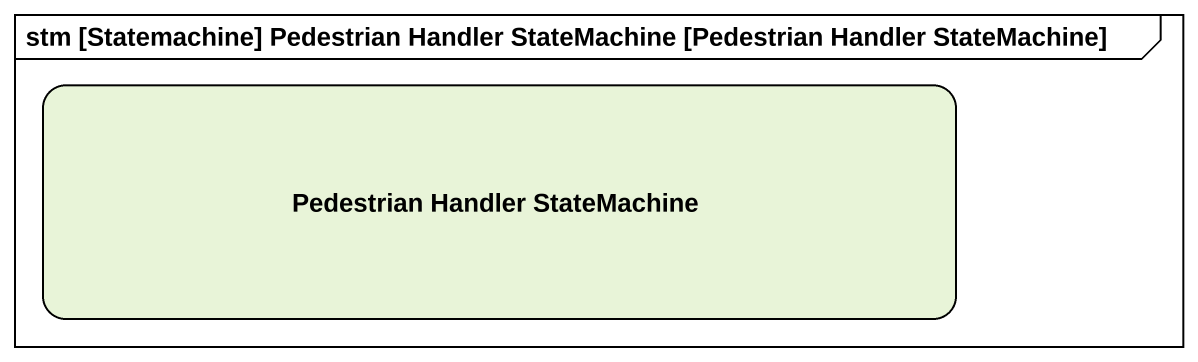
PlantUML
@startuml
mainframe stm [Statemachine] Pedestrian Handler StateMachine [Pedestrian Handler StateMachine]
hide empty description
state "Pedestrian Handler StateMachine" as Pedestrian_Handler
@enduml
